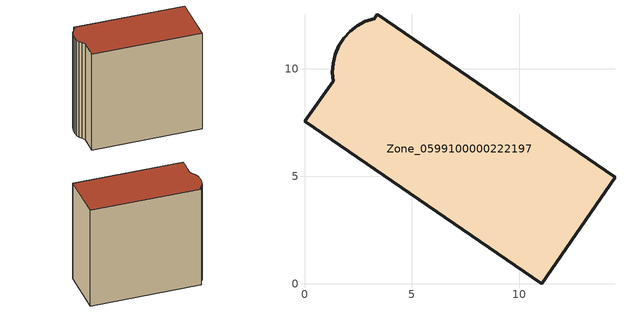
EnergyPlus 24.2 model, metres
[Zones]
Zone_0599100000222197
 floor ground (C_G): 1.3,9.85 1.33,10.28 1.43,10.69 1.6,11.08 1.83,11.44 2.12,11.75 2.46,12.01 2.83,12.21 3.24,12.35 3.38,12.55 14.45,4.96 11.05,0 0,7.56 1.34,9.43 z0
 wall outside (C_F): 0,7.56 11.05,0 14.45,4.96 3.38,12.55 3.24,12.35 2.83,12.21 2.46,12.01 2.12,11.75 1.83,11.44 1.6,11.08 1.43,10.69 1.33,10.28 1.3,9.85 1.34,9.43 0,7.56 z0:13.08
 roof outside (C_R): 1.33,10.28 1.3,9.85 1.34,9.43 0,7.56 11.05,0 14.45,4.96 3.38,12.55 3.24,12.35 2.83,12.21 2.46,12.01 2.12,11.75 1.83,11.44 1.6,11.08 1.43,10.69 z13.08
[BUILDING]
Pand.0599100000222197: North Axis=0; Terrain=City; Loads Convergence Tolerance Value=0.04; Temperature Convergence Tolerance Value=0.4; Solar Distribution=FullExterior; Maximum Number of Warmup Days=25; Minimum Number of Warmup Days=1
[Site:Location]
Rotterdam.The.Hague.AP_ZH_NLD Design_Conditions: Latitude=51.96; Longitude=4.45; Time Zone=1; Elevation=-4.5
[SITE:GROUNDTEMPERATURE:BUILDINGSURFACE]
18, 18, 18, 18, 18, 18, 18, 18, 18, 18, 18, 18
[MATERIAL] Thermal Absorptance=0.9; Solar Absorptance=0.7; Visible Absorptance=0.7
Name | Roughness | Thickness | Conductivity | Density | Specific Heat
G.TI.1946 | MediumSmooth | 0.15 | 1 | 540 | 1210
F.TI.1946 | Rough | 0.3 | 0.857143 | 1920 | 840
R.TI.1946 | MediumRough | 0.2 | 0.1 | 1500 | 1000
[CONSTRUCTION]
C_G: G.TI.1946
C_F: F.TI.1946
C_R: R.TI.1946
[ZONE]
Zone_0599100000222197: Type=1; Multiplier=1; Ceiling Height=Autocalculate; Volume=Autocalculate; Floor Area=autocalculate; Part of Total Floor Area=Yes
[ZONEINFILTRATION:DESIGNFLOWRATE]
Infil_Zone_0599100000222197: Zone or ZoneList or Space or SpaceList=Zone_0599100000222197; Schedule=AlwaysOn; Design Flow Rate Calculation Method=Flow/Area; Flow Rate per Floor Area=0.003; Constant Term Coefficient=1; Temperature Term Coefficient=0; Velocity Term Coefficient=0; Velocity Squared Term Coefficient=0
[HVACTEMPLATE:ZONE:IDEALLOADSAIRSYSTEM]
Zone_0599100000222197: Maximum Heating Supply Air Temperature=50; Minimum Cooling Supply Air Temperature=13; Maximum Heating Supply Air Humidity Ratio=0.0156; Minimum Cooling Supply Air Humidity Ratio=0.0077; Heating Limit=NoLimit; Cooling Limit=NoLimit; Dehumidification Control Type=ConstantSensibleHeatRatio; Cooling Sensible Heat Ratio=0.7; Dehumidification Setpoint=60; Humidification Control Type=None; Humidification Setpoint=30; Outdoor Air Method=None; Outdoor Air Flow Rate per Person=0.00944; Outdoor Air Flow Rate per Zone Floor Area=0; Outdoor Air Flow Rate per Zone=0; Demand Controlled Ventilation Type=None; Outdoor Air Economizer Type=NoEconomizer; Heat Recovery Type=None; Sensible Heat Recovery Effectiveness=0.7; Latent Heat Recovery Effectiveness=0.65
[ZONECONTROL:THERMOSTAT]
ThermostatControl_Zone_0599100000222197: Zone or ZoneList=Zone_0599100000222197; Control Type Schedule=DualSetpointControlType; Control 1=Thermostat_Zone_0599100000222197; Temperature Difference Between Cutout And Setpoint=0
[THERMOSTATSETPOINT:DUALSETPOINT]
Thermostat_Zone_0599100000222197: Heating Setpoint Temperature Schedule=HeatingSetpoint_Zone_0599100000222197; Cooling Setpoint Temperature Schedule=CoolingSetpoint_Zone_0599100000222197
[SCHEDULE:COMPACT]
HeatingSetpoint_Zone_0599100000222197: Through: 12/31, For: AllDays, Until: 24:00, 21
CoolingSetpoint_Zone_0599100000222197: Through: 12/31, For: AllDays, Until: 24:00, 24
DualSetpointControlType: Through: 12/31, For: AllDays, Until: 24:00, 4
AlwaysOn: Through: 12/31, For: AllDays, Until: 24:00, 1
